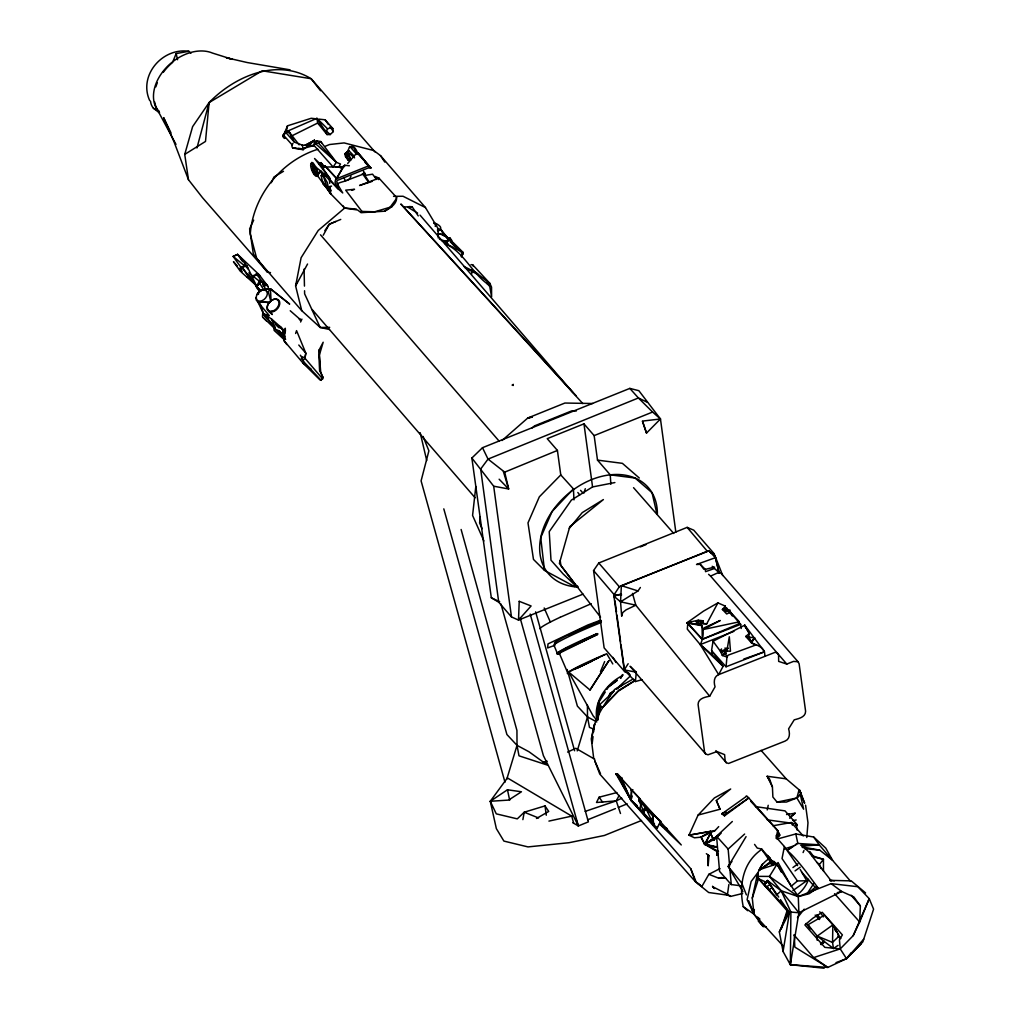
<?xml version="1.0" encoding="UTF-8"?>
<svg xmlns="http://www.w3.org/2000/svg" width="1020" height="1020" viewBox="0 0 1020 1020"><rect width="100%" height="100%" fill="white"/><g stroke="black" fill="none" stroke-linecap="round" stroke-linejoin="round"><path stroke-width="1.5" d="M316.111 175.924A6.592 1.938 68 0 0 314.147 166.285A6.592 1.938 68 0 0 310.883 167.152A6.592 1.938 68 0 0 316.111 175.924L317.296 175.376L317.296 176.473L320.407 170.799L316.047 167.331L313.038 162.881L311.801 162.435L311.138 163.378M636.671 805.711L631.1 800.394L631.558 789.888L632.566 789.671L631.558 789.888L639.323 798.022L638.826 800.368L660.667 821.342L659.557 824.045L681.271 844.955L617.521 774.129L615.952 774.32L617.036 774.358L631.1 800.394L653.629 823.229L653.501 824.887L631.1 800.394L621.193 777.724L617.521 774.129L615.952 773.836L631.1 800.394L690.757 868.696L696.15 882.019L701.849 886.507L708.862 874.306L720.005 868.581M644.691 810.76L645.66 807.649L660.667 821.342L656.956 828.215L657.518 826.965M759.53 876.371L769.462 876.422L781.205 890.766L790.895 912.058L790.334 964.69L824.134 968.222M652.876 819.812L652.928 817.007M666.672 828.622L659.557 824.045L665.869 828.418L666.557 828.074L665.435 828.954L666.634 828.316M817.16 940.223L817.25 936.079L807.993 924.77L824.415 915.208L832.868 924.91L840.76 938.527L838.325 936.768L837.981 934.18M718.246 854.607L716.703 854.9L717.175 851.368L716.703 854.9L718.08 855.002L717.85 854.161M725.819 611.707L724.952 609.437L725.347 606.122L717.901 602.884L706.732 623.794L700.689 623.347C704.539 629.863 703.545 638.074 700.268 644.602L718.666 674.628L775.124 652.303L777.444 653.068L778.553 655.108L778.668 661.394L786.803 664.071L793.509 661.406L798.01 661.725L799.119 663.765L805.609 711.246C805.672 717.175 798.711 718.628 794.223 719.827L788.6 728.854C789.952 733.265 790.117 739.117 785.03 741.119L728.573 763.457L726.253 762.679L715.887 750.656M708.173 865.61L708.186 855.206L708.173 865.61L708.976 855.678L707.995 855.257M337.964 184.951L342.733 192.958L337.824 188.572L337.964 184.951L336.728 181.7L337.288 180.425L368.003 168.032L370.795 167.969L358.377 153.217L357.293 153.076L370.795 167.969L365.44 162.779M861.415 943.589L846.511 958.647L827.819 967.432L790.334 964.69L783.067 951.494L789.556 912.046L763.98 884.034L767.435 880.502L781.205 890.766L798.29 896.606L831.147 883.639L841.691 891.48L853.804 896.924L860.37 905.938L859.669 921.991L853.204 935.633L840.225 948.893L813.654 957.589L794.121 935.059M632.502 593.398L635.817 605.204L626.089 609.845L622.71 612.561L621.677 616.258L620.555 601.8L621.371 585.658L708.913 550.864L714.905 555.632L722.708 575.51M620.759 778.222L631.1 800.394L637.105 805.583M609.845 695.971L609.986 693.549L613.925 690.833M776.067 838.274L777.661 830.548L748.756 797.971A11.309 1.173 54.6 0 0 746.296 796.48L721.841 813.858L724.531 815.834L748.756 797.971L724.072 815.069L722.198 813.335L721.841 813.858L726.087 812.06M305.566 145.184L314.415 140.352L315.562 141.907L316.914 140.836L320.764 141.576L336.332 162.256L333.145 167.012L314.058 145.477L314.415 140.352L305.056 145.222M631.864 795.957L631.1 800.394L631.558 789.888M776.755 838.555L779.662 835.444L777.661 830.548L750.707 801.235M790.704 960.011L790.334 964.69L798.889 912.76L798.29 896.606L776.794 864.016L773.581 861.148M806.782 837.509L807.98 822.783L805.571 805.15M300.301 319.502L300.377 320.267L299.395 318.661M717.901 602.884L703.571 611.095L686.944 622.812L687.824 623.156L687.301 629.136L700.268 644.602L723.091 666.328L718.666 674.628C713.618 676.63 713.732 682.444 715.046 686.842L709.69 696.214C705.075 697.093 698.024 698.496 698.088 704.514L704.578 751.982L705.687 754.022L708.007 754.787L716.996 751.562L724.595 754.634L725.144 760.652L726.253 762.679M716.703 854.9L716.996 851.547L704.96 844.318L701.033 837.165L694.48 837.803L688.959 835.201L698.101 815.069L714.395 797.946L730.677 788.995L716.333 800.509L720.043 809.242L698.101 815.069M374.99 151.942L311.151 78.731C277.019 57.745 234.549 76.258 209.087 102.586L205.505 141.436L184.735 154.39L188.47 179.724L202.547 197.727L267.444 272.136L270.504 272.633M766.147 926.734L763.113 926.517L753.933 914.111L754.354 909.534M757.018 880.477C756.521 871.399 761.927 863.047 769.501 858.368M435.234 226.427L435.565 224.527M321.657 142.94L320.764 141.576L318.418 143.106L315.052 143.233L314.058 145.477L303.004 148.55L303.106 149.736L292.855 148.002A4.144 3.06 -41.6 0 1 292.153 144.891L283.228 134.869L285.358 132.001L288.698 131.338L299.14 144.853M705.687 754.022L630.067 666.251L636.327 672.167L635.383 681.551L642.052 679.715M283.228 134.869L283.075 136.425A4.144 3.06 -41.6 0 0 284.873 138.427M480.267 516.643L479.604 522.967L482.077 528.692M741.234 628.486L740.66 624.342L702.283 639.323L686.944 622.812L698.241 620.211L703.264 620.823L702.958 623.641L706.732 623.794M475.817 486.489L472.579 515.431L483.913 540.944M755.386 645.316L751.562 642.727L748.731 636.901L749.113 633.573L744.753 625.183L713.056 641.223L711.616 650.11L712.164 654.763L723.091 666.328L711.603 650.607L726.049 666.787L764.439 651.793C762.386 646.578 756.177 644.806 751.447 642.804L745.76 636.454L749.113 633.573M631.1 800.394L631.66 795.855M593.041 736.618L592.25 742.904C590.644 722.453 603.865 705.47 614.588 689.456L632.107 679.639M593.627 731.914L594.609 724.06L591.281 738.875L593.742 758.625M597.898 720.145L599.773 706.414L602.782 707.064M597.835 712.903L598.243 709.971M598.867 705.585L599.275 702.653M742.649 893.482L730.613 896.414L727.502 894.221L728.879 884.48M302.506 358.989L303.973 362.011L321.172 380.396L322.524 377.26L320.675 371.573L319.311 355.266L323.174 342.236L319.209 349.783L319.668 370.642L322.906 377.145L322.524 379.083L319.987 379.925L302.94 363.005L284.095 340.744L285.269 328.223L285.434 331.194M621.652 778.03L620.695 778.387L621.639 777.622L620.746 778.145L617.521 774.129M461.881 257.04L462.991 252.31L452.854 242.237M522.877 819.634L524.229 812.2L544.999 805.902L548.722 811.435L536.482 818.461M776.258 835.329L777.01 838.21L784.393 846.549L782.034 858.572L797.41 880.961L806.718 880.732L800.228 869.461M747.634 910.694L743.249 906.665C738.824 885.895 742.7 862.767 761.035 849.889M641.146 802.88L639.846 809.038L644.474 813.169M287.512 125.817L286.263 131.682L283.075 136.425L287.512 125.817L311.215 118.282L315.843 118.779M258.391 294.423L258.914 291.975L261.579 290.075L270.44 288.787L289.565 303.998L270.44 288.787L264.397 289.336M304.559 359.193L305.834 353.188L296.552 330.633L295.621 333.489M726.049 666.787L726.954 656.995L724.455 650.811L730.499 651.257L729.313 636.773L726.763 651.487M645.061 810.403L645.66 807.649L638.826 800.368L640.279 799.603L639.323 798.022L640.254 799.591M767.218 809.944L768.213 805.29M743.249 906.665L753.933 914.111L752.288 898.059L757.72 872.827L751.141 881.484L747.112 899.653L753.933 914.111L783.347 946.228M244.443 264.052L247.86 268.885L247.159 266.156L244.239 265.557L241.204 267.686L240.388 271.345L233.465 261.719L237.328 266.054M285.001 336.804L284.095 340.744L286.811 344.531M718.705 826.608L715.109 830.522L710.506 831.364L701.033 837.165L704.565 844.331L716.308 847.288L716.486 846.562M644.908 808.363L645.66 807.649L652.953 815.605L651.716 820.73L645.66 807.649L653.068 816.127L652.711 815.146A2.971 0.892 67.6 0 1 653.068 816.127M716.168 846.524L716.461 846.676M378.611 179.596L378.981 178.143L375.169 176.46L376.52 179.456L372.555 174.19L364.905 175.44L363.464 171.22M196.962 147.964L209.087 102.586L262.216 70.775L311.151 78.731L320.535 90.729M620.632 678.3L622.774 674.577L622.302 675.648A37.676 27.208 -41.6 0 0 596.521 716.601L597.745 719.291M184.735 154.39L192.614 126.646L209.087 102.586M255.982 297.559L256.3 300.148L269.305 315.601L262.688 313.612L262.471 316.684L285.651 339.316M506.749 779.318L517.025 745.352L516.936 730.486L461.116 529.482M577.231 750.911L587.494 716.932L587.418 705.037M583.95 493.055L585.289 488.707M781.333 928.723L787.07 910.732L758.548 878.692L757.72 872.827M372.287 181.343L359.601 185.487L378.981 178.143L396.601 197.472L396.053 199.193L390.073 207.238L384.655 211.204L361.08 212.683L357.65 210.005L344.683 208.093L330.595 193.698L317.296 175.376M831.147 883.639L857.833 886.724L869.231 898.671L873.579 909.139L862.856 941.83L846.511 958.647L836.018 962.638M752.288 898.059L758.548 878.692L768.952 890.141L770.852 888.394M297.075 281.609L295.609 285.944L301.741 310.666L320.203 327.471L329.473 329.498M608.532 697.795L609.986 693.549L614.002 691.063M622.417 675.482L622.468 674.845M600.461 671.632L604.669 661.559M608.863 696.443L609.986 693.549M559.011 654.011L559.674 652.354M190.918 53.257L188.878 51.293L176.167 53.563L172.533 62.462A40.66 28.547 -43.3 0 0 163.264 72.343M721.497 648.911L720.464 651.372L722.364 655.503L726.954 656.995L728.216 655.146L756.47 644.755M461.155 256.619L462.991 252.31M783.067 951.494L779.344 931.923L788.269 911.102L780.453 899.627M803.084 852.567L803.964 850.501M853.204 935.633L869.231 898.671L859.669 921.991L834.551 893.673M347.909 150.629L349.885 146.51L356.885 154.492M489.893 283.394L487.981 282.005L487.088 283.649L489.689 286.11L491.602 296.935L491.538 287.143L489.893 283.394L472.642 264.741L470.972 264.664M300.581 322.014L301.933 319.132M253.674 220.167L249.619 228.811L253.368 254.133L267.444 272.136M271.269 182.758L273.972 176.995L283.509 171.284M621.333 593.831L613.938 596.241L620.555 601.8L637.997 590.95L640.381 587.482M758.893 870.672L762.412 864.131M616.896 792.553L599.11 797.206L596.496 802.498L616.258 800.866L621.766 798.226M344.747 153.88L347.131 152.069L350 158.814L348.228 160.114L345.474 156.111L345.818 157.488C343.6 145.873 346.583 164.169 350 158.814M779.344 931.923L789.556 912.046M327.037 134.576L325.941 131.975L327.599 128.851L330.901 127.589L332.813 128.494L333.349 131.567L330.2 134.576L327.037 134.576L317.692 123.037L316.927 118.32L286.263 131.682L290.419 133.467M585.187 811.384L616.258 800.866L619.165 795.447M307.555 264.014L295.609 285.944L301.104 257.728L318.24 230.456L344.849 207.901M323.251 235.225L329.231 224.26L335.835 221.455M704.565 844.331L710.608 833.212L713.656 840.34L721.153 833.187M292.153 144.891L292.995 143.348M339.035 166.604L340.489 164.041L336.332 162.256L315.052 143.233L316.914 140.836L314.058 145.477L311.164 145.885M349.363 165.775L344.709 165.215L335.554 179.673L335.057 182.376L337.824 188.572L320.407 170.799L318.852 173.081M260.929 290.789L256.747 286.48L259.577 280.398L267.329 284.911L265.378 285.638L256.275 273.934L253.674 277.274M797.41 880.961L791.163 886.278L778.043 862.499L769.462 876.422L798.29 896.606L809.191 893.698L817.874 887.68L805.494 870.914A46.155 4.794 54.6 0 0 787.58 850.986M746.066 836.642L728.178 866.477L742.942 891.697M725.666 651.742L727.655 648.554L724.837 648.108M620.491 678.211L622.519 675.215M589.993 690.017L608.889 660.679L589.993 690.017L568.675 672.001L605.65 654.241A35.789 2.601 -23.2 0 0 568.038 673.621L559.75 654.304L560.401 652.672L597.223 634.516L567.707 647.751L559.011 652.621L558.348 654.317L558.284 652.303L567.222 647.904M599.683 700.918L605.293 691.993M606.9 689.443L608.494 686.894L617.215 680.34L608.494 686.894M633.637 679.269L635.383 681.551L624.227 669.923L628.167 663.727M657.479 827.054L656.956 828.215M748.731 636.901L751.447 642.804L754.66 637.946L745.76 636.454M628.894 673.2L624.686 671.606L604.133 647.878L593.563 570.575L598.765 563.014L687.136 527.378L707.293 551.259L619.318 586.742L614.142 594.647L614.563 597.784M806.846 894.068L813.845 883.486M384.655 211.204C389.755 208.475 397.022 204.14 396.601 197.472M703.175 629.544L704.438 627.683L720.184 620.504L703.175 629.544L739.245 621.83L738.25 624.112L702.283 639.323L687.824 623.156M324.857 230.66L329.231 224.26L340.744 219.427M351.224 147.224L351.887 146.281L353.098 146.727L356.898 153.255M369.941 166.617L367.557 166.285L336.829 178.678L324.908 165.865L322.753 168.172L330.225 178.895L314.568 158.508L324.054 167.612L322.753 168.172M248.931 274.954L256.747 286.48L259.411 282.82L260.865 282.336L248.791 272.914M641.529 820.488L604.375 835.469L569.033 842.711L527.99 846.906L503.906 841.092L496.345 828.597L490.276 801.274L507.412 777.928L571.748 816.127L573.686 823.344M256.912 294.64L258.914 291.975M731.926 861.479L728.178 866.477L741.769 883.052M300.683 359.69L302.226 357.663L300.339 355.189M821.125 868.657L819.366 864.628L823.446 859.299L811.869 855.652M653.093 823.905L653.629 823.229L654.483 824.083L653.093 823.918L653.501 824.887M797.474 917.694L804.206 909.151M778.311 836.171L777.661 830.548L778.311 836.171L779.752 834.36M840.225 948.893L824.823 947.363L804.882 924.936L812.914 918.191L822.222 912.288L842.393 934.894L839.434 939.866L840.225 948.893L846.511 958.647L851.343 952.629M284.248 333.476L283.165 334.573L279.276 330.977L273.947 328.504L274.138 330.416L284.567 340.017M569.287 528.373L582.241 512.614L603.394 499.57L569.785 526.651L559.368 563.499L600.55 617.176M347.692 163.455L356.401 153.395M724.837 652.685L722.364 655.503L726.316 652.953M738.965 621.384L730.499 612.217L726.686 613.976L722.402 609.45L725.347 606.122M846.511 958.647L863.698 939.178M716.308 847.288L704.476 844.394M801.159 793.445L796.875 797.959L786.382 802.064L777.074 802.128L772.879 797.002L772.421 786.943L769.424 778.808L767.218 776.258L786.203 778.834L799.093 789.786L801.159 793.445L796.875 797.959L777.074 802.128M610.852 484.296L610.24 474.835L597.503 460.122L594.15 435.616L583.963 423.848L547.23 438.664L557.417 450.432L560.77 474.937L573.431 488.899L552.075 511.53L540.727 537.604L544.489 570.384L574.426 586.5L577.537 586.041M795.281 845.057L796.518 843.757M754.66 637.946L751.23 641.465L751.562 642.727M344.811 154.453L347.131 152.069M778.719 897.077L767.435 880.502L763.98 884.034L768.952 890.141L767.856 887.425M560.77 474.937L539.338 496.829L527.99 522.89L533.473 559.406L544.489 570.384M642.523 421.438L646.514 433.079L660.463 418.978L638.851 390.685L629.824 388.403L482.498 447.703L471.865 458.031L491.321 597.771L498.742 602.233L511.479 616.947L518.504 620.071L583.07 594.125M255.293 284.376L256.747 286.48L260.865 282.336M651.525 820.309L652.264 819.57L651.308 819.608M838.325 936.768L832.537 942.403L833.467 948.536L838.096 945.336M299.242 319.094L300.53 319.77L290.228 310.743M344.709 165.215L342.962 166.859L336.829 178.678L324.908 165.865M600.193 710.812L599.671 704.705L613.198 692.057M616.577 688.895L630.105 676.247M740.533 885.755L731.263 884.569L719.572 871.373L716.55 836.247L732.334 821.495M789.671 818.218L795.128 813.182L788.065 814.368M729.631 866.044L728.14 849.061L744.625 834.041M714.395 838.886L718.756 835.036L704.96 844.318L718.488 851.432M502.031 440.525L527.748 418.034L564.901 403.04L592.607 403.512M532.198 427.915L534.531 425.875L571.697 410.894L576.313 410.971M808.312 893.112L815.197 887.323L817.874 887.68M360.952 212.275L361.934 211.446L374.735 211.79L392.19 206.614M303.106 149.736L314.415 140.352L308.333 144.585M766.976 864.973L759.581 869.971L771.515 861.326M301.435 357.013L305.12 357.446L305.834 353.188L298.784 345.028M821.151 944.494L823.675 942.595M354.59 157.858L347.399 151.967L345.614 153.28L348.496 160L350.293 158.674L347.399 151.967L348.993 150.794L354.259 156.238M821.164 944.635L823.688 942.748M319.158 163.952L320.943 162.639L323.977 166.145M790.372 816.688L795.128 813.182M348.993 150.794L345.614 153.28L350.179 157.462M767.792 881.242L763.98 884.034L766.772 882.581M766.517 886.954L770.291 884.174M792.935 867.535L797.971 863.825M441.15 229.487L437.567 230.52L441.15 229.487L443.981 235.849M713.86 837.853L704.96 844.318L715.02 846.383M795.039 870.914L800.126 867.229M308.065 144.904L314.415 140.352M792.897 890.613L806.718 880.732M817.25 936.079L832.868 924.91L832.537 942.403L817.25 936.079L833.467 948.536M767.805 881.318L763.98 884.034L768.162 881.79M759.581 869.971L771.222 861.721M820.679 943.398L823.242 941.587M616.539 689.035L621.779 685.414M820.501 943.806L824.3 941.192M490.276 801.274L507.475 789.773L521.437 791.775L508.597 800.088L490.276 801.274L496.281 813.858L517.293 818.869L524.229 812.2L538.547 817.963M767.856 881.446L763.98 884.034L766.67 882.466M263.262 286.072L262.663 282.106L265.978 290.751M337.518 183.829C341.267 181.101 349.745 181.688 350.982 176.179M640.318 546.911L645.928 544.68M850.718 881.407L819.162 844.815L797.831 843.451L788.039 849.787L793.203 846.115L784.648 848.844M620.695 778.387L621.601 777.903M574.426 669.349L598.702 657.645M790.895 912.058L798.889 912.76L841.691 891.48L837.229 892.678M291.363 136.106L317.692 123.037L322.243 127.232M560.209 617.278L591.243 603.7M701.033 837.165L715.109 830.522M572.22 645.622L565.246 648.962L572.258 645.762M583.351 640.267L597.286 633.586A37.676 2.728 -23.2 0 0 564.43 648.669A37.676 2.728 -23.2 0 0 559.572 653.731M698.509 623.794L702.716 621.792M577.486 668.049L591.613 661.368M568.293 648.133L597.223 634.516M584.842 639.871L597.988 633.956M567.604 752.097L575.777 748.285L594.826 759.301M708.581 574.324L710.596 576.096L717.098 573.151L720.808 572.998L798.01 661.725M253.763 275.323L258.952 274.507L237.622 254.401L233.147 256.415L241.204 267.686M581.094 641.248L597.414 633.981M482.498 447.703L488.032 459.102L504.696 472.145L557.417 450.432M620.746 778.145L621.193 777.724M331.576 186.086L327.114 187.782L323.008 184.021L321.185 175.644L324.041 174.484M572.857 822.757L578.365 825.945L588.374 821.865L530.196 614.078M317.858 149.251C281.201 160.816 253.087 195.623 250.27 234.103L256.747 258.697L301.741 310.666M325.189 146.293L329.587 144.521L344.122 142.915L373.856 150.577L380.473 155.601L425.467 207.57L438.039 228.493L438.243 238.017M321.185 175.644L325.903 173.859M340.374 168.019L344.722 166.273M594.15 435.616L652.596 412.042L660.463 418.978L675.852 532.249M721.025 651.181L728.407 648.21M587.571 819.838L615.43 808.592M618.362 807.419L627.16 803.862M631.125 790.245L632.515 789.646M326.553 175.555L323.595 176.728L327.114 187.782L327.994 185.449L327.28 182.503L323.008 175.019M733.915 631.354L700.268 644.602L712.164 654.763M542.844 762.845L547.026 761.2M347.488 180.094L365.007 173.438M796.072 825.295L797.015 825.206L796.582 824.606M600.716 620.16L587.609 625.081L547.995 643.9L547.676 647.955L554.969 645.214M616.794 774.167L615.914 774.499L616.781 774.001M256.747 286.48L247.095 266.22L241.88 267.036L241.09 271.919L247.273 277.453L248.676 276.943L255.931 285.154L256.67 287.793L259.284 291.057M543.66 762.246L546.618 761.162M351.607 190.332L354.539 189.299L345.678 190.153L361.934 211.446M743.759 659.06L764.439 651.793L765 655.937M322.906 377.145L321.899 376.163L322.626 378.853L304.597 357.854M761.659 868.925L776.794 864.016L781.371 872.113M447.295 238.705L449.845 237.902L451.86 240.554M340.973 167.076L344.39 166.107M247.159 266.156L237.622 254.401L233.147 256.415L244.239 265.557M713.656 840.34L710.608 833.212L704.96 844.318L713.299 839.842L714.344 840.225M777.163 839.065L795.817 833.939L813.679 837.025L825.754 848.092L832.575 860.281L819.761 850.17L802.217 846.906M269.803 302.417L257.92 301.907L263.568 313.956L275.081 327.547L271.371 318.839L263.568 313.956L260.24 303.998M323.493 167.038L342.962 166.859L335.325 166.834M705.292 569.377L714.548 567.082L714.153 568.599L705.547 571.659L705.292 569.377L700.243 564.341L696.532 564.481L715.479 557.659L719.062 572.704L712.202 566.291M532.236 416.925L527.748 418.034L532.172 417.18M786.56 814.534L789.225 813.884M718.73 878.22L721.535 877.557L725.755 878.245L718.73 878.22L708.862 874.306M691.394 622.276L686.944 622.812L698.713 624.61L701.543 623.972M548.913 821.1L571.748 816.127M793.075 820.615L796.187 819.965M614.881 482.562L592.518 486.948L571.404 500.093L549.232 531.649L551.004 560.222L563.091 573.903L577.358 587.367L560.898 565.577L560.197 560.477M772.994 825.779L791.29 822.502L803.25 835.966M708.976 855.678L706.35 853.663M349.414 147.25L353.098 146.727M438.651 230.494L441.29 230.137L454.346 245.884L462.149 252.106L445.268 243.257M695.844 621.728L703.264 620.823M660.463 418.978L642.434 421.094L646.514 433.079M348.496 160L351.135 159.694M188.878 51.293C162.307 47.379 138.21 75.556 149.71 100.597M802.345 846.128L819.162 844.815L813.679 837.025M795.893 825.256L796.786 825.027M263.032 301.703L257.92 301.907L269.675 302.481M256.275 273.934L259.297 274.89L268.132 286.594L262.675 281.584M346.443 180.438L345.168 180.476L344.072 177.901M404.239 206.958L412.106 206.741L418.251 215.921M800.738 845.261L819.162 844.815M329.689 327.344L320.203 327.471L304.623 293.837L304.559 290.751M393.554 196.337L403.04 196.261L425.467 207.57M722.402 609.45L729.988 610.062L730.499 612.217L724.952 609.437L727.005 611.694M802.549 847.569L802.306 846.001L808.86 851.942L831.211 880.872L829.783 880.349L851.241 880.885L865.585 892.921M285.358 132.001L294.385 142.124L302.251 145.12L314.058 145.477M621.588 594.889L614.142 594.647L593.563 570.575M300.785 148.78L292.855 148.002L295.621 148.219M767.524 863.596L775.251 863.94M409.033 206.563L412.106 206.741M724.366 651.653L720.464 651.372L713.056 641.223M298.375 148.448L301.13 148.665M356.388 209.087L344.683 208.093L342.72 205.632M804.359 848.538L819.761 850.17M829.783 880.349L834.424 880.846M318.941 119.123L325.125 119.799L332.813 128.494M438.575 233.567C442.425 234.332 448.086 235.939 448.609 240.529A7.535 2.958 22.4 0 1 442.157 241M597.503 460.122L622.378 463.335L639.298 478.01M610.24 474.835L635.116 478.048L652.035 492.711L656.982 514.118M767.282 819.863L796.518 823.867L797.002 829.987M727.668 895.152L708.683 892.513L695.347 881.624L599.76 774.04L594.66 760.537L600.512 773.721M755.463 806.59L785.018 810.887L796.518 823.867M290.075 69.844L247.235 62.539L226.198 57.694L232.496 59.364L212.542 53.091A40.66 29.044 -40.3 0 0 165.329 68.671A40.66 29.044 -40.3 0 0 159.541 112.57M471.865 458.031L493.68 486.196L508.661 488.975L504.696 472.145M613.938 596.241L624.227 669.923L636.327 672.167M686.944 622.812L700.536 625.489M445.23 243.844C463.322 251.481 471.457 272.263 487.088 283.649L487.981 282.005L475.294 272.085L463.96 266.488M620.555 601.8L635.817 605.204L709.69 696.214M776.794 864.016L772.79 861.862L761.723 849.073L757.235 848.066L754.558 844.394M787.07 910.732L788.269 911.102M621.371 585.658L637.997 590.95M602.782 707.408L599.773 706.414L600.104 711.067M698.713 624.61L698.241 620.211L696.596 623.526L700.931 625.4M710.099 552.317L714.306 553.898L714.727 557.047M593.704 729.083L589.458 727.4L587.494 716.932L577.384 706.108L567.158 669.502M687.136 527.378L693.753 530.17L714.306 553.898M433.819 223.303L436.917 224.617M726.877 894.808L730.613 896.414M758.548 878.692L765.65 881.994M491.321 597.771L499.698 601.762M647.432 402.352L638.392 397.966L629.824 388.403M615.952 773.836L617.036 774.358M150.539 101.286A28.356 18.296 -7 0 0 153.421 108.26L159.069 111.078M712.865 886.826L727.502 894.221M465.031 267.712L477.564 274.354M517.025 745.352L529.01 751.778L547.447 765.115L518.989 755.82L517.025 745.352L506.914 734.528L443.802 508.853M587.494 716.932L596.815 721.93M259.577 280.398L262.663 282.106M408.166 207.391L417.626 213.091M813.654 957.589L827.819 967.432L794.835 947.108L794.236 934.843M302.94 363.005L311.227 369.304M153.421 108.26L159.209 112.684M697.769 883.346L701.849 886.507M624.227 669.923L630.118 674.704M475.294 272.085L477.742 274.087M757.516 917.095L759.913 919.084M263.568 313.956L268.311 318.151M275.425 324.449L278.995 327.586L281.66 327.866L271.371 318.839L278.995 327.586L280.156 326.553L284.695 332.903M247.273 277.453L255.931 285.154M770.368 858.266L767.155 855.397L772.79 861.862M445.753 242.39L448.009 244.417L446.658 241.561M322.957 176.524L320.407 170.799L323.761 173.833M280.041 326.591L284.606 330.799M325.648 130.381L330.2 134.576M256.747 258.697L259.067 260.839M267.38 309.659L268.846 311.457A7.535 5.176 -47.4 0 0 279.212 305.936A7.535 5.176 -47.4 0 0 273.793 299.268A7.535 5.176 -47.4 0 0 267.38 309.659L271.881 313.803M268.846 311.457L272.212 314.555M446.811 237.303L445.421 235.99L448.379 239.05L446.811 237.303A7.535 2.958 22.4 0 0 438.115 233.746M817.058 862.435L819.366 864.628M816.893 914.685L820.195 917.898M365.16 162.409L370.795 167.969L358.377 153.217M327.599 128.851L316.927 118.32L325.941 131.975M652.596 412.042L638.392 397.966L488.032 459.102L480.662 469.06L498.742 602.233M575.943 395.569L400.847 204.025L582.828 403.601M262.981 317.526L266.258 320.803M712.559 886.495L714.612 888.547L712.559 886.329M815.159 915.106L819.57 919.53M450.317 241.791L454.346 245.884L449.845 237.902M499.137 479.209L508.661 488.975L503.395 471.571M279.493 326.425L283.343 330.391L282.667 333.578L284.733 335.975M708.913 550.864L715.479 557.659L714.905 555.632L719.062 572.704M657.097 828.023L653.552 824.351L652.953 815.605M318.418 143.106L336.332 162.256M809.778 851.432L814.126 857.106L823.446 859.299L823.471 871.093M633.547 487.675L673.761 533.486M599.671 704.705L601.774 707.026M716.55 836.247L728.14 849.061M239.266 268.234L242.161 271.486M580.558 490.339L582.611 492.647M801.554 871.972L815.197 887.323M810.441 928.837L806.029 923.482M262.688 313.612L275.081 327.547M597.082 720.324L593.206 715.963L568.675 672.001M758.242 921.034L763.113 926.517M761.06 750.363L786.203 778.834M337.824 188.572L329.358 178.908L329.728 183.345M720.375 650.39L722.44 652.762M710.596 576.096L786.803 664.071M740.66 624.342L726.227 607.665L732.373 616.003M320.509 234.829L499.086 441.073M598.765 563.014L619.318 586.742M851.113 895.241L860.37 905.938M312.12 309.519L475.129 497.773M486.655 282.591L489.689 286.11L487.789 282.081M282.081 334.228L279.276 330.977L284.057 336.868M420.023 215.118L572.947 392.585M459.319 249.67L463.042 254.235M798.889 912.76L781.205 890.766L776.577 894.999L767.435 880.502M577.817 492.507L579.73 494.878M764.286 651.372L744.753 625.183L745.747 628.116M834.819 929.73L836.999 932.509L834.908 928.608M260.61 291.529L241.88 267.036L248.676 276.943M700.243 564.341L703.838 569.249M819.774 911.778L823.433 916.891M362.393 173.553L368.717 182.478M237.622 254.401L242.734 261.643M599.11 797.206L602.603 802.166M441.29 230.137L444.72 235.033M325.125 119.799L328.414 124.504M330.059 126.862L333.349 131.567M764.056 852.733L772.65 865.049M784.393 846.549L797.589 865.636M380.473 155.601L384.795 162.078M808.796 926.007L810.403 928.468M322.345 181.063L330.595 193.698L329.97 186.303M369.189 182.032L364.905 175.44L364.51 172.393M323.824 167.05L320.943 162.639L322.677 166.668M282.451 329.128L284.809 332.915M259.411 282.82L264.091 290.394M312.681 168.606L316.697 175.096L314.058 170.2M724.072 815.069L724.531 815.834M612.79 663.943L606.683 653.68M612.956 657.377L615.952 662.413M175.988 144.394L157.692 110.338M761.723 849.073L763.432 852.031M779.662 835.444L777.661 830.548M770.419 781.856L767.218 776.258L772.421 786.943M346.928 157.45L348.904 160.586L346.66 157.552M313.063 171.577L314.568 174.28M647.866 811.614L645.736 807.853M320.407 170.799L323.289 176.128M329.039 186.8L331.194 190.791M744.753 625.183L747.673 630.615M288.698 131.338L294.385 142.124M520.187 618.12L578.365 825.945L543.392 755.616L500.96 604.044M597.784 719.151L596.521 716.601L598.867 701.122L596.764 716.104L597.962 718.769M171.054 133.008L163.633 117.619L174.063 141.946L188.47 179.724M472.642 264.741L473.356 266.322M327.407 186.545L330.595 193.698M638.826 800.368L643.837 811.741M448.354 239.509L447.627 237.826L448.609 240.529L448.354 239.509A6.974 2.728 22.4 0 1 439.442 239.101M544.183 607.971L550.43 622.264M320.675 162.741L322.409 166.77M716.333 800.509L720.043 809.242M791.29 822.502L792.387 825.116M557.608 654.024L553.86 644.946A37.676 2.728 -23.2 0 1 601.022 622.57M423.058 436.433L428.897 450.789L421.094 480.879L504.989 782.225M742.343 884.531L746.398 894.884M748.718 900.8L753.933 914.111M311.839 168.453L312.655 170.531M799.553 789.735L804.652 803.237L799.093 789.786L796.875 797.959L803.632 809.191L800.266 794.261M690.757 868.696L695.347 881.624M576.262 819.965L578.365 825.945M302.226 357.663L303.476 361.207M616.258 800.866L620.491 813.501M356.031 151.164L357.025 154.186M270.733 301.168L268.311 291.644L270.44 288.787L271.078 301.027M535.627 611.86L574.604 750.771M259.297 274.89L259.705 276.356A4.144 2.996 -39.2 0 1 259.641 276.93M302.251 145.12L303.004 148.55M420.189 432.684L426.717 460.504M176.167 53.563L177.544 59.734M795.817 833.939L797.831 843.451M507.475 789.773L509.681 800.292M642.829 808.643L643.633 813.029M544.999 805.902L546.286 815.222M614.996 600.933L616.501 611.923M616.934 615.073L620.593 641.771M621.027 644.908L624.686 671.606M583.963 423.848L592.543 486.782M493.68 486.196L511.479 616.947M729.899 869.129L731.263 884.569M573.431 488.899L573.979 499.902M319.209 349.783L319.668 370.642M304.087 269.076L304.457 286.097M702.053 625.795L702.283 639.323M471.686 269.943L471.712 274.061M571.213 634.032A30.421 2.206 -23.2 0 1 581.209 629.378M582.713 628.715A30.421 2.206 -23.2 0 1 593.831 624.01M595.144 623.488A30.421 2.206 -23.2 0 1 601.392 621.053M555.798 643.365A35.789 2.601 -23.2 0 1 565.169 636.48A35.789 2.601 -23.2 0 1 599.645 621.256M808.49 879.291A26.38 19.048 -41.6 0 1 796.939 895.178M568.88 635.141A30.817 2.231 -23.2 0 1 584.014 628.116M585.391 627.517A30.817 2.231 -23.2 0 1 601.086 621.129M540.077 628.804A43.082 3.442 -22.5 0 1 560.107 617.304M578.327 587.048A65.943 47.825 -40.9 0 1 541.327 534.926A65.943 47.825 -40.9 0 1 606.033 475.435A65.943 47.825 -40.9 0 1 657.365 514.361M158.686 111.524A40.66 28.547 -43.3 0 1 154.657 101.974M155.856 86.84A40.66 28.547 -43.3 0 1 157.309 82.811M352.486 147.645A6.592 1.938 68 0 1 354.756 147.849A6.592 1.938 68 0 1 357.829 153.829M316.047 167.331A7.535 2.218 68 0 1 317.959 175.529M268.311 287.563A4.144 2.996 -39.2 0 1 267.635 289.144M434.201 222.908A6.592 2.588 22.5 0 1 440.461 227.039A6.592 2.588 22.5 0 1 437.491 229.207M513.251 384.476L513.226 385.471L512.116 385.101L513.251 384.476M519.218 601.315L518.504 620.071L531.101 605.969L519.218 601.315M618.821 690.361L602.527 707.485L618.12 691.292L634.593 680.812L618.821 690.361M710.506 831.364L688.959 835.201L710.506 831.364M314.173 168.67L312.145 166.132L314.173 168.67M267.074 291.745L265.735 290.19A6.592 4.526 -47.4 0 0 257.078 294.334A6.592 4.526 -47.4 0 0 259.972 301.168A6.592 4.526 -47.4 0 0 267.342 293.977L267.074 291.745M271.919 311.227A6.974 4.781 -47.4 0 0 278.728 301.397A6.974 4.781 -47.4 0 0 268.744 303.08A6.974 4.781 -47.4 0 0 271.919 311.227"/></g></svg>
